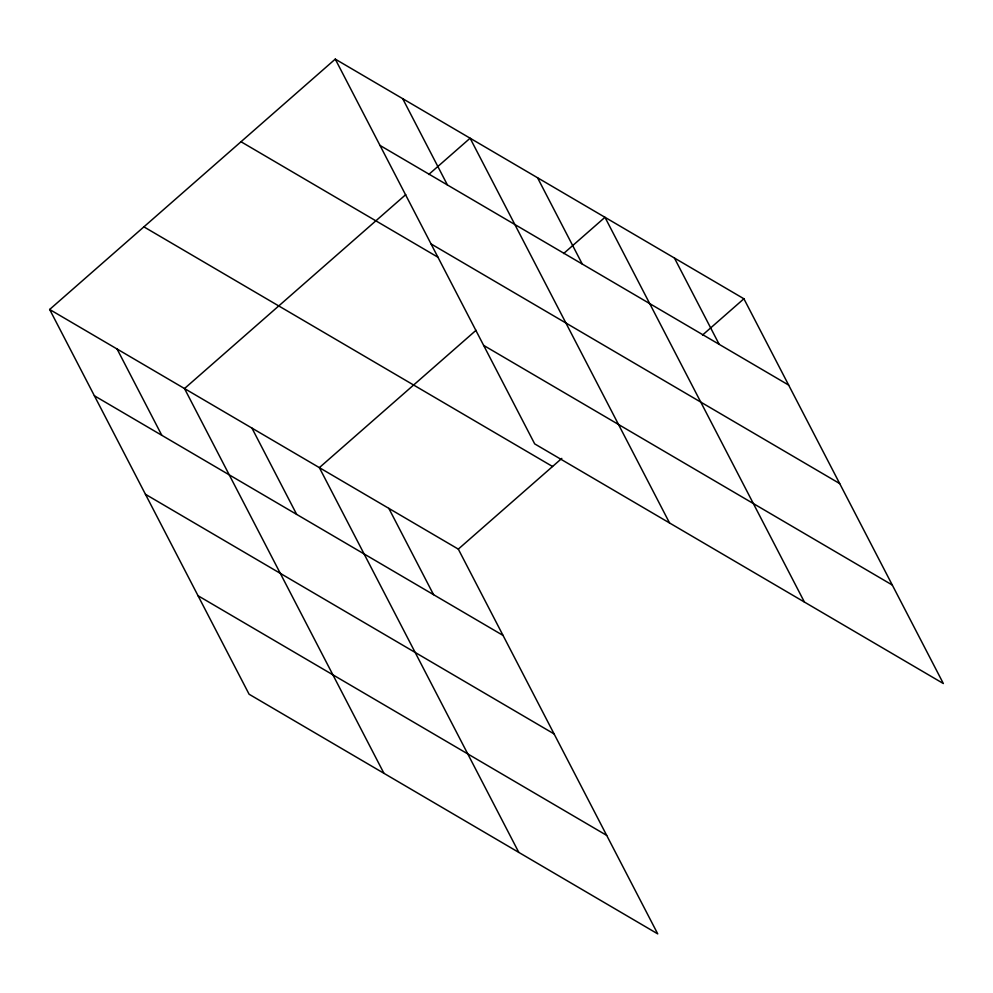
<?xml version="1.0" encoding="UTF-8"?>
<svg xmlns="http://www.w3.org/2000/svg" width="993" height="993" viewBox="0 0 993 993"><rect width="100%" height="100%" fill="white"/><g stroke="black" fill="none" stroke-linecap="round" stroke-linejoin="round"><path stroke-width="1.49" d="M49.65 309.468L458.307 549.117L657.738 933.879L249.094 694.231L49.65 309.468L335.262 59.121L743.906 298.769L943.35 683.532L534.693 443.883L335.262 59.121M405.752 194.628L184.499 388.548L383.943 773.311M428.74 174.483L470.111 138.213L669.555 522.963M476.032 330.309L319.361 467.641L518.805 852.391M563.59 253.563L604.973 217.293L804.404 602.043M458.307 549.117L561.802 458.394M702.535 335.038L743.906 298.769M379.996 145.425L788.641 385.073M431.049 243.918L839.693 483.566M241.001 141.738L438 257.261M483.641 345.39L892.297 585.038M143.898 226.851L552.555 466.499M94.385 395.773L503.041 635.421M145.437 494.266L554.094 733.914M198.041 595.738L606.686 835.386M674.433 258.031L719.18 344.335M537.536 177.747L582.27 264.051M402.686 98.667L447.421 184.971M388.834 508.379L433.569 594.683M251.937 428.095L296.671 514.399M117.075 349.015L161.809 435.319"/></g></svg>
